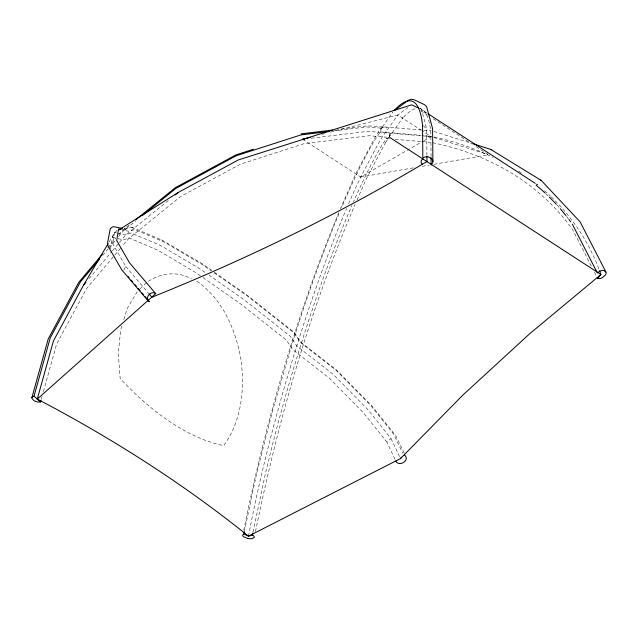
<?xml version="1.0" encoding="UTF-8"?>
<svg xmlns="http://www.w3.org/2000/svg" width="638" height="638" viewBox="0 0 638 638"><rect width="100%" height="100%" fill="white"/><g stroke="black" fill="none" stroke-linecap="round" stroke-linejoin="round"><path stroke-width="0.48" stroke-dasharray="3.19 2.39" d="M390.145 133.717L388.957 137.385L369.163 135.742L304.166 143.63L240.247 164.229L180.666 196.48L128.501 238.716L122.193 246.228M110.605 248.796L112.44 237.384L114.72 232.503L118.572 229.034M243.78 530.082C265.615 421.702 296.622 314.925 338.714 212.645M244.266 532.028L256.572 473.875L272.849 409.771L291.885 344.751A298.879 46.973 -73.7 0 1 339.496 212.526M253.023 532.124L265.057 475.246A295.665 46.47 -73.7 0 1 351.881 205.508M255.479 531.534C278.256 419.788 310.092 309.438 355.079 204.535M389.706 136.452L389.978 133.645M41.31 399.149L42.1 396.302M43.424 391.557L56.607 344.089L86.425 288.783L121.563 246.978M121.842 326.066L120.71 329.742L118.309 353.548L120.151 378.374A187.955 96.123 56.1 0 0 223.715 445.587C241.874 420.713 244.872 388.454 240.861 358.731C235.462 329.296 222.654 299.581 197.652 281.693L195.874 280.903M123.812 319.622L127.193 308.585L137.298 291.51L139.475 289.54M340.293 209.025L355.326 174.66L375.192 136.995C378.246 134.044 379.355 126.715 384.515 126.922L431.129 130.806M357.041 200.037L366.076 179.39L385.807 141.979L385.192 143.064L389.1 137.529L386.461 138.629L382.29 144.547A295.665 46.47 -73.7 0 0 353.468 201.887M123.756 270.209L125.734 266.421L112.87 244.051L114.72 232.503L117.233 230.924M348.587 203.769A300.753 47.268 -73.7 0 1 360.701 177.021L380.495 139.491L397.793 115.007L407.834 107.655M381.372 128.023L380.495 131.899L375.072 139.578A298.879 46.973 -73.7 0 0 341.521 207.749M109.17 241.874L114.72 232.503L116.563 232.91M333.307 130.981L366.698 126.93L381.524 128.158L392.841 112.136M388.957 137.385L402.985 117.52L402.171 118.676A298.337 46.885 -73.7 0 1 415.96 108.588M107.886 247.624L115.55 238.508M118.748 234.704L121.938 230.908L130.423 224.034M102.686 255.399L108.404 248.589M109.042 247.831L115.398 240.271M118.572 236.491L123.022 231.195L136.038 220.66M89.025 278.662L111.825 251.539M112.463 250.782L118.796 243.245M119.426 242.496L125.766 234.959L169.764 199.327M140.201 288.886C152.322 274.18 174.764 269.037 191.408 278.942M394.938 459.248L386.732 441.903L391.03 438.593L367.735 409.46L333.004 374.171L296.782 345.956L290.386 336.338L244.266 299.844L209.168 275.297M381.524 128.158L383.637 127.137L384.889 127.193L367.576 125.798L337.335 129.474M302.532 139.275L360.701 177.021L423.329 141.022M424.182 140.535L431.049 136.588L421.901 130.654M321.775 134.371L326.584 133.143M330.436 132.162L397.793 115.007L421.072 130.112M360.701 177.021L413.432 167.85M422.22 166.319L429.063 165.13M433.944 164.285L488.628 154.763M311.32 138.207L367.935 131.332L431.049 136.588L421.814 135.336M380.495 131.899L420.825 135.256M386.461 138.629L390.352 138.956M395.217 139.363L421.487 141.548M422.46 141.628L430.243 142.274M132.8 227.646L130.399 227.048L123.541 229.489L126.109 229.225L123.341 228.611M120.375 229.433L129.418 231.442L134.61 229.489L164.046 241.993L202.932 264.977L211.058 270.664M117.48 233.117L125.766 234.959L131.093 232.95L160.313 245.359L199.367 268.446L205.899 273.016M112.44 237.384L117.081 238.413M118.014 238.62L123.589 239.864L128.9 237.862L157.594 250.048L196.432 273L202.11 276.972M434 131.484L470.836 143.111M433.88 137.481L487.687 154.468M161.605 239.888L202.047 263.614L213.371 271.533M131.611 227.152L162.626 240.319M386.173 127.624L386.979 128.15M427.3 113.269L421.487 109.497L426.678 128.756L426.934 155.648M536.064 183.856L537.722 184.94A300.753 242.783 -28.2 0 0 536.215 183.72M420.793 110.741L427.412 115.031M433.202 118.796L472.08 144.028M476.219 146.716L487.799 154.229M214.177 272.099L247.345 295.298L294.437 332.558L300.921 342.295L336.888 370.319L372.161 406.159L395.759 435.674L404.285 453.411M214.312 272.936L247.632 296.239L294.102 333.004L300.331 342.375L335.907 370.088L370.598 405.329L393.774 434.326L402.793 453.395M202.924 277.546L241.068 304.222L286.358 340.054L292.738 349.64L329.312 378.135L363.652 413.025L386.732 441.903M423.217 125.79L426.678 128.756M420.091 108.261L425.682 113.213M125.734 266.421L148.152 292.786M591.314 266.094L572.709 229.824A295.976 238.923 -28.2 0 0 432.221 142.665M594.496 272.29L596.307 275.831M391.03 438.593L399.659 456.84M431.057 156.557L430.825 132.321A298.337 46.885 -73.7 0 0 418.042 108.332M518.63 171.096A300.753 242.783 -28.2 0 1 522.777 173.839M544.613 190.778A300.753 242.783 -28.2 0 1 550.522 196.217M551.248 196.919A300.753 242.783 -28.2 0 1 599.265 269.898M248.493 536.159A300.753 47.268 -73.7 0 1 346.594 208.411M428.736 135.91A298.337 240.829 -28.2 0 1 493.094 157.379M545.809 193.697A298.337 240.829 -28.2 0 1 548.688 196.448M556.966 205.029A298.337 240.829 -28.2 0 1 559.606 207.98M566.512 216.33A298.337 240.829 -28.2 0 1 568.306 218.659"/><path stroke-width="0.96" d="M247.815 538.464L243.947 536.941A5.256 2.249 11.9 0 1 242.743 534.955L243.86 533.966L244.266 532.028M243.86 533.966L248.493 536.159L252.409 535.019L252.815 533.089M31.916 397.594L48.193 339.017L78.713 282.411L102.144 254.458M41.047 400.098L40.521 401.996L37.913 402.02A5.256 2.456 15.5 0 1 33.926 400.624L31.9 398.327A6.252 2.919 15.5 0 1 33.024 396.469L34.037 396.158L50.227 337.893L80.42 281.884L99.504 259.18M599.608 270.815A300.753 242.783 -28.2 0 1 600.932 274.515L529.652 333.762L462.781 395.161L400.481 458.578L248.493 536.159A1468.692 969.337 -2.4 0 0 37.283 399.077L53.417 340.995L83.426 285.33L108.157 243.58M400.481 458.578L401.39 457.135M83.426 285.33L85.915 282.371M597.216 277.602L597.631 278.399L600.932 274.515L389.714 137.433M120.375 229.433L118.572 229.034L116.722 240.566L129.522 262.824L155.72 293.639L37.283 399.077M135.83 219.663L175.179 187.795L235.988 154.882L253.35 149.284M142.162 215.7L175.841 188.425L236.164 155.776L300.897 134.913L329.375 131.46M175.171 194.949L178.257 192.453L238.205 160.002L411.693 104.831L417.93 107.798M394.523 110.43L408.591 100.134L411.47 99.249L414.405 99.855L424.382 104.608L426.551 106.53L432.588 128.629L432.899 161.597M118.899 229.863L178.257 192.453M148.79 293.536L151.988 297.3L156.996 295.139A1710.39 1128.861 -2.4 0 0 422.436 164.173L426.989 161.621L426.942 156.645M310.228 137.314L302.532 139.275L304.486 139.036M301.24 133.852L332.454 130.064M122.424 228.404L113.676 226.689L112.36 227L110.278 228.707L107.495 243.293L108.069 246.132L121.802 269.89L148.144 300.873L149.499 301.718L145.217 296.678M597.631 278.399L598.245 278.567A5.256 3.102 -27.2 0 0 602.16 277.769L605.35 275.066A6.252 3.692 -27.2 0 0 605.956 272.043L580.117 221.864L541.327 180.498L490.67 149.38L472.726 143.709M252.409 535.019L253.047 535.378A5.256 2.249 11.9 0 1 254.251 537.363L252.082 538.639A6.252 2.68 11.9 0 1 247.815 538.464M490.67 149.38L491.324 149.77M540.601 180.06L541.327 180.498M428.13 113.811L535.234 183.321M155.72 293.639C151.716 290.242 145.089 296.686 148.144 300.873M422.436 164.173L421.838 163.663A5.909 3.9 -2.4 0 1 422.842 158.934M34.037 396.158L40.521 401.996M404.277 454.846C410.944 459.974 399.085 467.542 395.759 460.987M127.855 276.262L129.147 277.777M131.069 280.042L132.361 281.557M134.929 284.58L136.213 286.095M138.143 288.36L140.073 290.633M142.003 292.898L143.287 294.413M605.956 272.043L603.612 270.464A5.256 3.102 -27.2 0 0 599.704 271.254L597.351 272.928L572.334 224.161M431.065 157.522L431.136 165.051L432.684 162.857A5.256 4.61 -0.5 0 0 432.125 159.165L428.561 156.908A6.252 5.479 -0.5 0 0 424.071 157.411L422.835 158.192L422.523 125.2A303.17 47.651 -73.7 0 0 394.276 110.382M536.095 185.14A298.337 240.829 -28.2 0 1 545.075 193.019M549.398 197.15A298.337 240.829 -28.2 0 1 556.296 204.296M560.252 208.73A298.337 240.829 -28.2 0 1 565.906 215.556M568.897 219.432A298.337 240.829 -28.2 0 1 570.635 221.785"/></g></svg>
